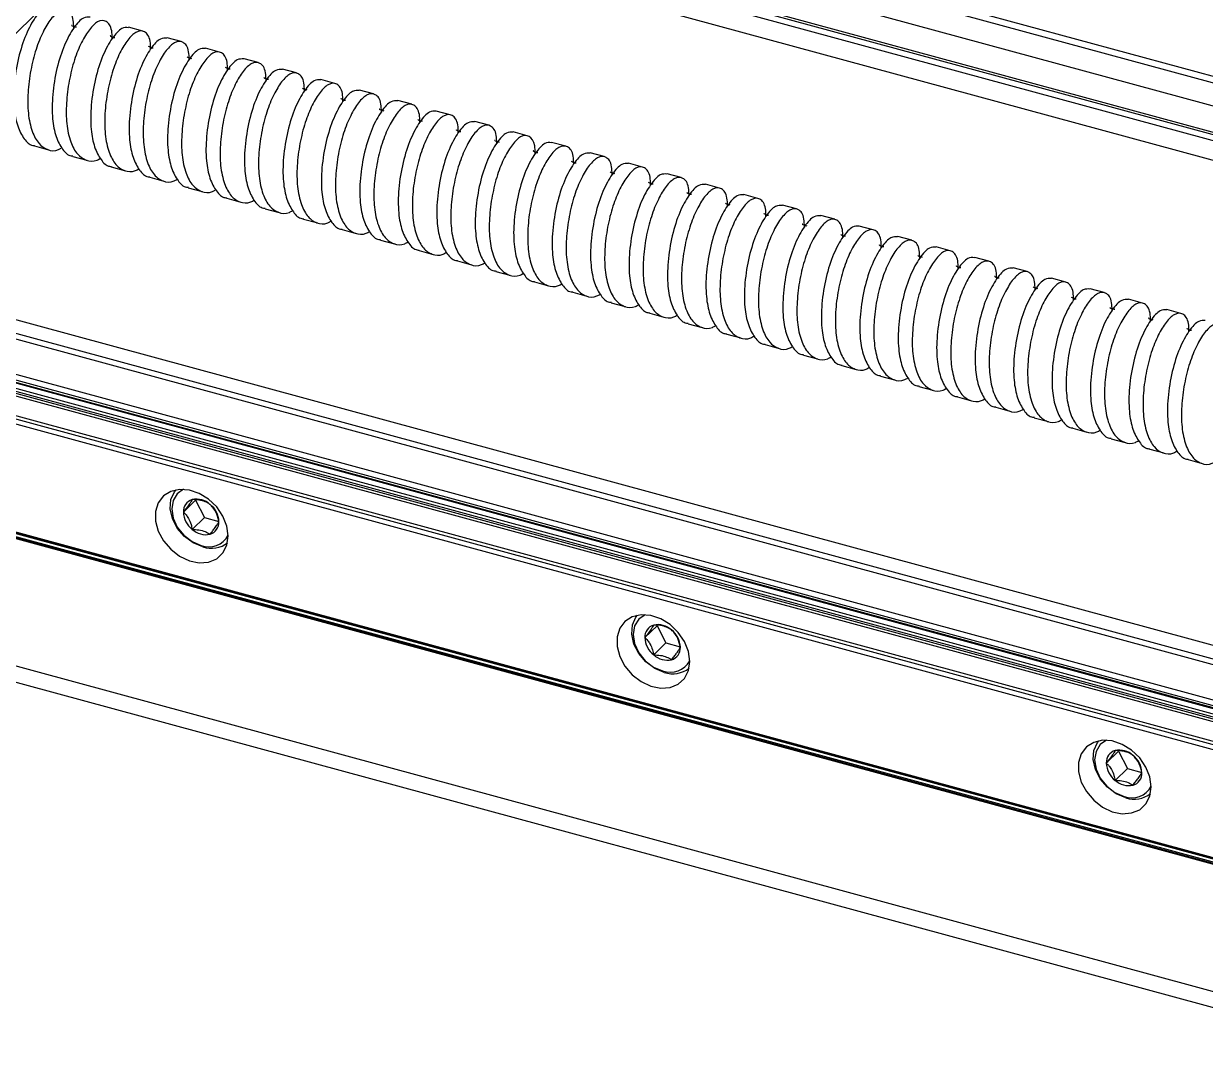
# Model space of a CAD drawing. Header units: millimetres. Extents: x 0 to 3353, y 0 to 2591.
# Drawn here: x 1945.8 to 2081.7, y 2018.1 to 2137.6 of the extents above; entities that cross this region are included whole.
import ezdxf

# ---------------------------------------------------------------- set-up
doc = ezdxf.new("R2010")
doc.units = ezdxf.units.MM
doc.header["$LTSCALE"] = 12

msp = doc.modelspace()

# ---------------------------------------------------------------- linework, layer by layer
at = {"color": 8, "linetype": 'Continuous', "lineweight": 25}
for p, q in [((2570.66, 1998.88), (1956.22, 2165.88)), ((2567.94, 1996.22), (1956.22, 2162.48)), ((2565.29, 1993.64), (1956.22, 2159.17)), ((2564.74, 1993.1), (1956.22, 2158.49)), ((2562.93, 1991.33), (1956.22, 2156.23)), ((2557.02, 1935.63), (1940.95, 2103.07)), ((2557.79, 1934.76), (1940.95, 2102.4)), ((2599.81, 1918.29), (1936.76, 2098.49)), ((2599.81, 1918.63), (1939.37, 2098.12)), ((2599.81, 1919.29), (1939.7, 2098.69)), ((2599.81, 1916.79), (1935.96, 2097.21)), ((2599.81, 1917.34), (1936.1, 2097.72)), ((2599.81, 1917.67), (1936.27, 2098.01)), ((2599.81, 1900.64), (1935.96, 2081.06)), ((2599.81, 1900.45), (1936.1, 2080.83))]:
    msp.add_line(p, q, dxfattribs=at)
at = {"color": 7, "linetype": 'Continuous', "lineweight": 25}
for p, q in [((1956.22, 2165.16), (2570.09, 1998.33)), ((2565.51, 1993.86), (1956.22, 2159.45)), ((1949.11, 2140.58), (1931.61, 2123.5)), ((1959.53, 2136.74), (1957.91, 2137.18)), ((1963.95, 2135.54), (1962.33, 2135.98)), ((1968.37, 2134.34), (1966.75, 2134.78)), ((1972.79, 2133.13), (1971.18, 2133.57)), ((1977.21, 2131.93), (1975.6, 2132.37)), ((1981.64, 2130.73), (1980.02, 2131.17)), ((1986.06, 2129.53), (1984.44, 2129.97)), ((1990.48, 2128.33), (1988.86, 2128.77)), ((1994.9, 2127.13), (1993.29, 2127.56)), ((1999.32, 2125.92), (1997.71, 2126.36)), ((2003.75, 2124.72), (2002.13, 2125.16)), ((2008.17, 2123.52), (2006.55, 2123.96)), ((1947.08, 2123.54), (1948.69, 2123.1)), ((2012.59, 2122.32), (2010.97, 2122.76)), ((1951.5, 2122.34), (1953.12, 2121.9)), ((2017.01, 2121.12), (2015.4, 2121.56)), ((1955.92, 2121.14), (1957.54, 2120.7)), ((1960.35, 2119.94), (1961.96, 2119.5)), ((2021.43, 2119.91), (2019.82, 2120.35)), ((1964.77, 2118.73), (1966.38, 2118.3)), ((2025.86, 2118.71), (2024.24, 2119.15)), ((1969.19, 2117.53), (1970.8, 2117.09)), ((2030.28, 2117.51), (2028.66, 2117.95)), ((1973.61, 2116.33), (1975.23, 2115.89)), ((2034.7, 2116.31), (2033.08, 2116.75)), ((1978.03, 2115.13), (1979.65, 2114.69)), ((2039.12, 2115.11), (2037.51, 2115.55)), ((1982.46, 2113.93), (1984.07, 2113.49)), ((2043.54, 2113.91), (2041.93, 2114.34)), ((2047.97, 2112.7), (2046.35, 2113.14)), ((1986.88, 2112.73), (1988.49, 2112.29)), ((2052.39, 2111.5), (2050.77, 2111.94)), ((1991.3, 2111.52), (1992.91, 2111.08)), ((2056.81, 2110.3), (2055.2, 2110.74)), ((1995.72, 2110.32), (1997.34, 2109.88)), ((2000.15, 2109.12), (2001.76, 2108.68)), ((2061.23, 2109.1), (2059.62, 2109.54)), ((2004.57, 2107.92), (2006.18, 2107.48)), ((2065.66, 2107.9), (2064.04, 2108.34)), ((2008.99, 2106.72), (2010.6, 2106.28)), ((2070.08, 2106.69), (2068.46, 2107.13)), ((2013.41, 2105.51), (2015.02, 2105.08)), ((2074.5, 2105.49), (2072.88, 2105.93)), ((2556.1, 1937.43), (1940.95, 2104.62)), ((2017.83, 2104.31), (2019.45, 2103.87)), ((2078.92, 2104.29), (2077.31, 2104.73)), ((2022.26, 2103.11), (2023.87, 2102.67)), ((2026.68, 2101.91), (2028.29, 2101.47)), ((2031.1, 2100.71), (2032.71, 2100.27)), ((2035.52, 2099.51), (2037.14, 2099.07)), ((2599.81, 1918.38), (1936.89, 2098.55)), ((2039.94, 2098.3), (2041.56, 2097.86)), ((2599.81, 1917.11), (1936.03, 2097.51)), ((2044.37, 2097.1), (2045.98, 2096.66)), ((2048.79, 2095.9), (2050.4, 2095.46)), ((2599.81, 1913.57), (1934.88, 2094.29)), ((2599.81, 1914.15), (1935.05, 2094.81)), ((2599.81, 1914.53), (1935.22, 2095.15)), ((2053.21, 2094.7), (2054.82, 2094.26)), ((2057.63, 2093.5), (2059.25, 2093.06)), ((2062.05, 2092.29), (2063.67, 2091.86)), ((2066.48, 2091.09), (2068.09, 2090.65)), ((2070.9, 2089.89), (2072.51, 2089.45)), ((2075.32, 2088.69), (2076.93, 2088.25)), ((2079.74, 2087.49), (2081.36, 2087.05)), ((2599.81, 1901.17), (1934.88, 2081.88)), ((1965.6, 2082.82), (1964.2, 2081.46)), ((1965.6, 2082.82), (1966.63, 2080.83)), ((2599.81, 1901.06), (1934.97, 2081.75)), ((1935.13, 2081.67), (2599.81, 1901.02)), ((2599.81, 1900.5), (1936.03, 2080.9)), ((1936.14, 2080.81), (2599.81, 1900.44)), ((1966.63, 2080.83), (1965.22, 2079.46)), ((1966.63, 2080.83), (1968.28, 2080.38)), ((2018.67, 2068.4), (2017.27, 2067.03)), ((2018.67, 2068.4), (2019.69, 2066.41)), ((1932.36, 2067.19), (2235.15, 1984.9)), ((1930.87, 2065.74), (2233.67, 1983.45)), ((2019.69, 2066.41), (2018.29, 2065.04)), ((2019.69, 2066.41), (2021.35, 2065.96)), ((2071.73, 2053.98), (2070.33, 2052.61)), ((2071.73, 2053.98), (2072.76, 2051.99)), ((2072.76, 2051.99), (2071.36, 2050.62)), ((2072.76, 2051.99), (2074.41, 2051.54))]:
    msp.add_line(p, q, dxfattribs=at)
at = {"color": 7, "linetype": 'Continuous', "lineweight": 25, "flags": 128}
for points in [[(1969.37, 2078.71), (1969.22, 2079.85), (1968.76, 2080.99), (1968.04, 2082.05), (1967.11, 2082.94), (1966.03, 2083.61), (1964.89, 2083.99), (1963.77, 2084.07), (1962.75, 2083.84), (1961.91, 2083.31), (1961.32, 2082.52), (1961.01, 2081.54), (1961.01, 2080.43), (1961.32, 2079.28), (1961.91, 2078.17), (1962.75, 2077.18), (1963.77, 2076.4), (1964.89, 2075.87), (1966.03, 2075.63), (1967.11, 2075.71), (1968.04, 2076.1), (1968.76, 2076.76), (1969.22, 2077.65), (1969.37, 2078.71)], [(1966.44, 2077.45), (1965.34, 2077.91), (1964.33, 2078.66), (1963.51, 2079.62), (1962.95, 2080.71), (1962.7, 2081.84), (1962.78, 2082.9), (1963.19, 2083.8), (1963.36, 2084.02)], [(1964.22, 2084.08), (1963.51, 2083.57), (1963.03, 2082.79), (1962.86, 2081.82), (1963.03, 2080.76), (1963.51, 2079.72), (1964.26, 2078.79), (1965.2, 2078.07), (1966.25, 2077.62)], [(2022.44, 2064.29), (2022.28, 2065.43), (2021.83, 2066.57), (2021.11, 2067.63), (2020.17, 2068.52), (2019.09, 2069.18), (2017.95, 2069.57), (2016.83, 2069.65), (2015.82, 2069.42), (2014.98, 2068.89), (2014.38, 2068.1), (2014.08, 2067.12), (2014.08, 2066.01), (2014.38, 2064.86), (2014.98, 2063.75), (2015.82, 2062.76), (2016.83, 2061.98), (2017.95, 2061.45), (2019.09, 2061.21), (2020.17, 2061.29), (2021.11, 2061.68), (2021.83, 2062.34), (2022.28, 2063.23), (2022.44, 2064.29)], [(2019.51, 2063.03), (2018.4, 2063.49), (2017.39, 2064.24), (2016.57, 2065.2), (2016.01, 2066.29), (2015.76, 2067.42), (2015.85, 2068.48), (2016.25, 2069.38), (2016.43, 2069.6)], [(2017.29, 2069.65), (2016.57, 2069.15), (2016.09, 2068.37), (2015.93, 2067.4), (2016.09, 2066.34), (2016.57, 2065.29), (2017.32, 2064.37), (2018.27, 2063.64), (2019.31, 2063.2)], [(2075.5, 2049.87), (2075.35, 2051.01), (2074.89, 2052.15), (2074.17, 2053.2), (2073.24, 2054.1), (2072.16, 2054.76), (2071.02, 2055.15), (2069.9, 2055.23), (2068.88, 2054.99), (2068.04, 2054.46), (2067.45, 2053.68), (2067.14, 2052.69), (2067.14, 2051.59), (2067.45, 2050.43), (2068.04, 2049.32), (2068.88, 2048.34), (2069.9, 2047.55), (2071.02, 2047.02), (2072.16, 2046.79), (2073.24, 2046.87), (2074.17, 2047.25), (2074.89, 2047.92), (2075.35, 2048.81), (2075.5, 2049.87)], [(2072.57, 2048.61), (2071.47, 2049.07), (2070.46, 2049.82), (2069.64, 2050.78), (2069.08, 2051.87), (2068.83, 2053), (2068.91, 2054.06), (2069.32, 2054.96), (2069.49, 2055.17)], [(2070.35, 2055.23), (2069.64, 2054.73), (2069.16, 2053.94), (2068.99, 2052.98), (2069.16, 2051.92), (2069.64, 2050.87), (2070.39, 2049.94), (2071.33, 2049.22), (2072.38, 2048.78)]]:
    msp.add_lwpolyline(points, dxfattribs=at)
at = {"color": 7, "linetype": 'Continuous', "lineweight": 25}
for centre, radius, start, end in [((1965.63, 2081.52), 1.43, 106.4011, 182.7899), ((1965.71, 2080.64), 2.3, 47.4605, 102.1305), ((1965.6, 2080.22), 2.7, 2.6127, 51.6756), ((1966.9, 2081.58), 2.7, 182.6127, 231.6756), ((1966.78, 2081.16), 2.3, 227.4605, 282.1305), ((1966.86, 2080.28), 1.43, 286.4011, 2.7899), ((1967.13, 2080.01), 2.55, 249.6404, 331.6199), ((1967.41, 2080.36), 3.07, 251.7031, 307.9246), ((2018.69, 2067.1), 1.43, 106.4011, 182.7899), ((2018.77, 2066.22), 2.3, 47.4605, 102.1305), ((2019.96, 2067.16), 2.7, 182.6127, 231.6756), ((2018.66, 2065.8), 2.7, 2.6127, 51.6756), ((2019.93, 2065.85), 1.43, 286.4011, 2.7899), ((2019.85, 2066.74), 2.3, 227.4605, 282.1305), ((2020.2, 2065.59), 2.55, 249.6404, 331.6199), ((2020.47, 2065.94), 3.07, 251.7031, 307.9247), ((2071.76, 2052.68), 1.43, 106.4011, 182.7899), ((2071.84, 2051.79), 2.3, 47.4605, 102.1305), ((2071.73, 2051.38), 2.7, 2.6127, 51.6756), ((2073.03, 2052.73), 2.7, 182.6127, 231.6756), ((2072.91, 2052.32), 2.3, 227.4605, 282.1305), ((2073, 2051.43), 1.43, 286.4011, 2.7899), ((2073.26, 2051.16), 2.55, 249.6404, 331.62), ((2073.54, 2051.52), 3.07, 251.7031, 307.9246)]:
    msp.add_arc(centre, radius, start, end, dxfattribs=at)
for points, knots in [([(1949.06, 2139.55), (1948.81, 2139.56), (1948.24, 2139.59), (1947.18, 2138.45), (1946.06, 2136.42), (1945.18, 2133.69), (1944.69, 2130.66), (1944.66, 2127.92), (1945.09, 2125.75), (1945.86, 2124.32), (1946.55, 2123.61), (1947.02, 2123.6), (1947.09, 2123.59)], [0, 0, 0, 0, 0.093841, 0.213971, 0.329235, 0.448644, 0.570029, 0.687166, 0.78724, 0.887128, 0.982994, 1, 1, 1, 1]), ([(1951.6, 2137.1), (1951.59, 2137.41), (1951.56, 2138.43), (1950.93, 2139.21), (1950, 2139.2), (1948.99, 2138.24), (1948.04, 2136.71), (1947.22, 2134.67), (1946.61, 2132.24), (1946.29, 2129.67), (1946.31, 2127.22), (1946.76, 2125.17), (1947.55, 2123.72), (1948.58, 2123.04), (1949.5, 2122.91), (1950.06, 2123.23), (1950.16, 2123.29)], [0, 0, 0, 0, 0.040291, 0.132561, 0.226536, 0.302637, 0.375951, 0.449865, 0.526076, 0.604298, 0.6806, 0.760119, 0.835596, 0.908148, 0.983315, 1, 1, 1, 1]), ([(1953.48, 2138.34), (1953.23, 2138.36), (1952.66, 2138.39), (1951.61, 2137.25), (1950.48, 2135.21), (1949.6, 2132.49), (1949.12, 2129.46), (1949.08, 2126.72), (1949.51, 2124.54), (1950.28, 2123.12), (1950.97, 2122.41), (1951.44, 2122.39), (1951.51, 2122.39)], [0, 0, 0, 0, 0.093841, 0.213971, 0.329235, 0.448644, 0.570029, 0.687166, 0.78724, 0.887128, 0.982994, 1, 1, 1, 1]), ([(1956.02, 2135.9), (1956.01, 2136.21), (1955.98, 2137.23), (1955.35, 2138.01), (1954.42, 2138), (1953.41, 2137.03), (1952.47, 2135.51), (1951.64, 2133.47), (1951.03, 2131.04), (1950.71, 2128.47), (1950.73, 2126.02), (1951.18, 2123.97), (1951.97, 2122.52), (1953, 2121.84), (1953.95, 2121.71), (1954.53, 2122.05), (1954.66, 2122.13)], [0, 0, 0, 0, 0.040128, 0.132022, 0.225615, 0.301407, 0.374422, 0.448036, 0.523937, 0.60184, 0.677832, 0.757028, 0.832198, 0.904455, 0.979316, 1, 1, 1, 1]), ([(1951.9, 2137.18), (1951.85, 2137.19), (1951.76, 2137.2), (1951.45, 2137.29), (1951.35, 2137.43), (1951.36, 2137.39), (1951.36, 2137.39)], [0, 0, 0, 0, 0.4092145, 0.7217878, 0.9627653, 1, 1, 1, 1]), ([(1957.9, 2137.14), (1957.65, 2137.16), (1957.09, 2137.18), (1956.03, 2136.05), (1954.9, 2134.01), (1954.03, 2131.29), (1953.54, 2128.26), (1953.51, 2125.52), (1953.94, 2123.34), (1954.7, 2121.92), (1955.39, 2121.2), (1955.86, 2121.19), (1955.94, 2121.19)], [0, 0, 0, 0, 0.093841, 0.213971, 0.329235, 0.448644, 0.570029, 0.687166, 0.78724, 0.887128, 0.982994, 1, 1, 1, 1]), ([(1960.44, 2134.7), (1960.43, 2135.01), (1960.4, 2136.03), (1959.77, 2136.81), (1958.84, 2136.8), (1957.83, 2135.83), (1956.89, 2134.31), (1956.06, 2132.27), (1955.45, 2129.84), (1955.13, 2127.27), (1955.15, 2124.81), (1955.6, 2122.77), (1956.39, 2121.32), (1957.42, 2120.64), (1958.37, 2120.51), (1958.96, 2120.85), (1959.08, 2120.92)], [0, 0, 0, 0, 0.040128, 0.132022, 0.225615, 0.301407, 0.374422, 0.448036, 0.523937, 0.60184, 0.677832, 0.757028, 0.832198, 0.904455, 0.979316, 1, 1, 1, 1]), ([(1956.32, 2135.97), (1956.27, 2135.98), (1956.18, 2136), (1955.88, 2136.09), (1955.77, 2136.23), (1955.78, 2136.19), (1955.78, 2136.19)], [0, 0, 0, 0, 0.4092145, 0.7217878, 0.9627653, 1, 1, 1, 1]), ([(1962.32, 2135.94), (1962.08, 2135.95), (1961.51, 2135.98), (1960.45, 2134.85), (1959.32, 2132.81), (1958.45, 2130.09), (1957.96, 2127.05), (1957.93, 2124.31), (1958.36, 2122.14), (1959.12, 2120.72), (1959.81, 2120), (1960.29, 2119.99), (1960.36, 2119.99)], [0, 0, 0, 0, 0.093841, 0.213971, 0.329235, 0.448644, 0.570029, 0.687166, 0.78724, 0.887128, 0.982994, 1, 1, 1, 1]), ([(1964.87, 2133.49), (1964.86, 2133.8), (1964.83, 2134.83), (1964.2, 2135.61), (1963.26, 2135.6), (1962.26, 2134.63), (1961.31, 2133.11), (1960.48, 2131.07), (1959.87, 2128.64), (1959.55, 2126.07), (1959.58, 2123.61), (1960.02, 2121.57), (1960.81, 2120.12), (1961.85, 2119.43), (1962.79, 2119.31), (1963.38, 2119.65), (1963.5, 2119.72)], [0, 0, 0, 0, 0.040128, 0.132022, 0.225615, 0.301407, 0.374422, 0.448036, 0.523937, 0.60184, 0.677832, 0.757028, 0.832198, 0.904455, 0.979316, 1, 1, 1, 1]), ([(1960.74, 2134.77), (1960.69, 2134.78), (1960.61, 2134.8), (1960.3, 2134.89), (1960.19, 2135.02), (1960.2, 2134.99), (1960.21, 2134.98)], [0, 0, 0, 0, 0.4092145, 0.7217878, 0.9627653, 1, 1, 1, 1]), ([(1966.75, 2134.74), (1966.5, 2134.75), (1965.93, 2134.78), (1964.87, 2133.64), (1963.75, 2131.61), (1962.87, 2128.88), (1962.38, 2125.85), (1962.35, 2123.11), (1962.78, 2120.94), (1963.55, 2119.52), (1964.23, 2118.8), (1964.71, 2118.79), (1964.78, 2118.79)], [0, 0, 0, 0, 0.093841, 0.213971, 0.329235, 0.448644, 0.570029, 0.687166, 0.78724, 0.887128, 0.982994, 1, 1, 1, 1]), ([(1969.29, 2132.29), (1969.28, 2132.6), (1969.25, 2133.62), (1968.62, 2134.4), (1967.69, 2134.4), (1966.68, 2133.43), (1965.73, 2131.9), (1964.9, 2129.86), (1964.29, 2127.43), (1963.97, 2124.87), (1964, 2122.41), (1964.44, 2120.36), (1965.24, 2118.92), (1966.27, 2118.24), (1967.19, 2118.1), (1967.75, 2118.42), (1967.85, 2118.48)], [0, 0, 0, 0, 0.040291, 0.132561, 0.226536, 0.302637, 0.375951, 0.449865, 0.526076, 0.604298, 0.6806, 0.760119, 0.835596, 0.908148, 0.983315, 1, 1, 1, 1]), ([(1965.17, 2133.57), (1965.12, 2133.58), (1965.03, 2133.6), (1964.72, 2133.69), (1964.61, 2133.82), (1964.63, 2133.79), (1964.63, 2133.78)], [0, 0, 0, 0, 0.409214, 0.721788, 0.962765, 1, 1, 1, 1]), ([(1971.17, 2133.54), (1970.92, 2133.55), (1970.35, 2133.58), (1969.29, 2132.44), (1968.17, 2130.41), (1967.29, 2127.68), (1966.8, 2124.65), (1966.77, 2121.91), (1967.2, 2119.74), (1967.97, 2118.32), (1968.66, 2117.6), (1969.13, 2117.59), (1969.2, 2117.59)], [0, 0, 0, 0, 0.0938408, 0.2139712, 0.3292351, 0.4486444, 0.5700291, 0.6871661, 0.7872396, 0.8871278, 0.9829939, 1, 1, 1, 1]), ([(1973.71, 2131.09), (1973.7, 2131.4), (1973.67, 2132.42), (1973.04, 2133.2), (1972.11, 2133.19), (1971.1, 2132.23), (1970.15, 2130.7), (1969.33, 2128.66), (1968.72, 2126.23), (1968.4, 2123.66), (1968.42, 2121.21), (1968.87, 2119.16), (1969.66, 2117.72), (1970.69, 2117.03), (1971.63, 2116.9), (1972.22, 2117.25), (1972.35, 2117.32)], [0, 0, 0, 0, 0.040128, 0.132022, 0.225615, 0.301407, 0.374422, 0.448036, 0.523937, 0.60184, 0.677832, 0.757028, 0.832198, 0.904455, 0.979316, 1, 1, 1, 1]), ([(1969.59, 2132.37), (1969.54, 2132.38), (1969.45, 2132.39), (1969.14, 2132.49), (1969.04, 2132.62), (1969.05, 2132.58), (1969.05, 2132.58)], [0, 0, 0, 0, 0.409214, 0.721788, 0.962765, 1, 1, 1, 1]), ([(1975.59, 2132.34), (1975.34, 2132.35), (1974.78, 2132.38), (1973.72, 2131.24), (1972.59, 2129.21), (1971.72, 2126.48), (1971.23, 2123.45), (1971.19, 2120.71), (1971.62, 2118.53), (1972.39, 2117.11), (1973.08, 2116.4), (1973.55, 2116.39), (1973.62, 2116.38)], [0, 0, 0, 0, 0.0938408, 0.2139712, 0.3292351, 0.4486444, 0.5700291, 0.6871661, 0.7872396, 0.8871278, 0.9829939, 1, 1, 1, 1]), ([(1978.13, 2129.89), (1978.12, 2130.2), (1978.09, 2131.22), (1977.46, 2132), (1976.53, 2131.99), (1975.52, 2131.03), (1974.58, 2129.5), (1973.75, 2127.46), (1973.14, 2125.03), (1972.82, 2122.46), (1972.84, 2120.01), (1973.29, 2117.96), (1974.08, 2116.51), (1975.11, 2115.83), (1976.06, 2115.7), (1976.64, 2116.04), (1976.77, 2116.12)], [0, 0, 0, 0, 0.040128, 0.132022, 0.225615, 0.301407, 0.374422, 0.448036, 0.523937, 0.60184, 0.677832, 0.757028, 0.832198, 0.904455, 0.979316, 1, 1, 1, 1]), ([(1974.01, 2131.17), (1973.96, 2131.18), (1973.87, 2131.19), (1973.56, 2131.28), (1973.46, 2131.42), (1973.47, 2131.38), (1973.47, 2131.38)], [0, 0, 0, 0, 0.4092145, 0.7217878, 0.9627653, 1, 1, 1, 1]), ([(1980.01, 2131.13), (1979.76, 2131.15), (1979.2, 2131.18), (1978.14, 2130.04), (1977.01, 2128), (1976.14, 2125.28), (1975.65, 2122.25), (1975.62, 2119.51), (1976.05, 2117.33), (1976.81, 2115.91), (1977.5, 2115.19), (1977.98, 2115.18), (1978.05, 2115.18)], [0, 0, 0, 0, 0.093841, 0.213971, 0.329235, 0.448644, 0.570029, 0.687166, 0.78724, 0.887128, 0.982994, 1, 1, 1, 1]), ([(1982.55, 2128.69), (1982.54, 2129), (1982.51, 2130.02), (1981.88, 2130.8), (1980.95, 2130.79), (1979.94, 2129.82), (1979, 2128.3), (1978.17, 2126.26), (1977.56, 2123.83), (1977.24, 2121.26), (1977.26, 2118.8), (1977.71, 2116.76), (1978.5, 2115.31), (1979.54, 2114.63), (1980.45, 2114.49), (1981.02, 2114.82), (1981.12, 2114.88)], [0, 0, 0, 0, 0.040291, 0.132561, 0.226536, 0.302637, 0.375951, 0.449865, 0.526076, 0.604298, 0.6806, 0.760119, 0.835596, 0.908148, 0.983315, 1, 1, 1, 1]), ([(1978.43, 2129.97), (1978.38, 2129.97), (1978.29, 2129.99), (1977.99, 2130.08), (1977.88, 2130.22), (1977.89, 2130.18), (1977.89, 2130.18)], [0, 0, 0, 0, 0.409214, 0.721788, 0.962765, 1, 1, 1, 1]), ([(1984.43, 2129.93), (1984.19, 2129.94), (1983.62, 2129.97), (1982.56, 2128.84), (1981.44, 2126.8), (1980.56, 2124.08), (1980.07, 2121.05), (1980.04, 2118.31), (1980.47, 2116.13), (1981.23, 2114.71), (1981.92, 2113.99), (1982.4, 2113.98), (1982.47, 2113.98)], [0, 0, 0, 0, 0.093841, 0.213971, 0.329235, 0.448644, 0.570029, 0.687166, 0.78724, 0.887128, 0.982994, 1, 1, 1, 1]), ([(1986.98, 2127.48), (1986.97, 2127.79), (1986.94, 2128.82), (1986.31, 2129.6), (1985.37, 2129.59), (1984.37, 2128.62), (1983.42, 2127.1), (1982.59, 2125.06), (1981.98, 2122.63), (1981.66, 2120.06), (1981.69, 2117.6), (1982.13, 2115.56), (1982.92, 2114.11), (1983.96, 2113.43), (1984.9, 2113.3), (1985.49, 2113.64), (1985.61, 2113.71)], [0, 0, 0, 0, 0.040128, 0.132022, 0.225615, 0.301407, 0.374422, 0.448036, 0.523937, 0.60184, 0.677832, 0.757028, 0.832198, 0.904455, 0.979316, 1, 1, 1, 1]), ([(1982.86, 2128.76), (1982.81, 2128.77), (1982.72, 2128.79), (1982.41, 2128.88), (1982.3, 2129.01), (1982.31, 2128.98), (1982.32, 2128.97)], [0, 0, 0, 0, 0.409214, 0.721788, 0.962765, 1, 1, 1, 1]), ([(1988.86, 2128.73), (1988.61, 2128.74), (1988.04, 2128.77), (1986.98, 2127.64), (1985.86, 2125.6), (1984.98, 2122.88), (1984.49, 2119.84), (1984.46, 2117.1), (1984.89, 2114.93), (1985.66, 2113.51), (1986.34, 2112.79), (1986.82, 2112.78), (1986.89, 2112.78)], [0, 0, 0, 0, 0.0938408, 0.2139712, 0.3292351, 0.4486444, 0.5700291, 0.6871661, 0.7872396, 0.8871278, 0.9829939, 1, 1, 1, 1]), ([(1991.4, 2126.28), (1991.39, 2126.59), (1991.36, 2127.61), (1990.73, 2128.39), (1989.8, 2128.39), (1988.79, 2127.42), (1987.84, 2125.9), (1987.01, 2123.85), (1986.4, 2121.43), (1986.08, 2118.86), (1986.11, 2116.4), (1986.55, 2114.36), (1987.35, 2112.91), (1988.38, 2112.22), (1989.32, 2112.1), (1989.91, 2112.44), (1990.04, 2112.51)], [0, 0, 0, 0, 0.040128, 0.132022, 0.225615, 0.301407, 0.374422, 0.448036, 0.523937, 0.60184, 0.677832, 0.757028, 0.832198, 0.904455, 0.979316, 1, 1, 1, 1]), ([(1987.28, 2127.56), (1987.23, 2127.57), (1987.14, 2127.59), (1986.83, 2127.68), (1986.72, 2127.81), (1986.74, 2127.78), (1986.74, 2127.77)], [0, 0, 0, 0, 0.409214, 0.721788, 0.962765, 1, 1, 1, 1]), ([(1993.28, 2127.53), (1993.03, 2127.54), (1992.46, 2127.57), (1991.41, 2126.43), (1990.28, 2124.4), (1989.4, 2121.67), (1988.91, 2118.64), (1988.88, 2115.9), (1989.31, 2113.73), (1990.08, 2112.31), (1990.77, 2111.59), (1991.24, 2111.58), (1991.31, 2111.58)], [0, 0, 0, 0, 0.093841, 0.213971, 0.329235, 0.448644, 0.570029, 0.687166, 0.78724, 0.887128, 0.982994, 1, 1, 1, 1]), ([(1995.82, 2125.08), (1995.81, 2125.39), (1995.78, 2126.41), (1995.15, 2127.19), (1994.22, 2127.19), (1993.21, 2126.22), (1992.27, 2124.69), (1991.44, 2122.65), (1990.83, 2120.22), (1990.51, 2117.66), (1990.53, 2115.2), (1990.98, 2113.15), (1991.77, 2111.71), (1992.8, 2111.02), (1993.74, 2110.89), (1994.33, 2111.24), (1994.46, 2111.31)], [0, 0, 0, 0, 0.040128, 0.132022, 0.225615, 0.301407, 0.374422, 0.448036, 0.523937, 0.60184, 0.677832, 0.757028, 0.832198, 0.904455, 0.979316, 1, 1, 1, 1]), ([(1991.7, 2126.36), (1991.65, 2126.37), (1991.56, 2126.39), (1991.25, 2126.48), (1991.15, 2126.61), (1991.16, 2126.58), (1991.16, 2126.57)], [0, 0, 0, 0, 0.409214, 0.721788, 0.962765, 1, 1, 1, 1]), ([(1997.7, 2126.33), (1997.45, 2126.34), (1996.89, 2126.37), (1995.83, 2125.23), (1994.7, 2123.2), (1993.83, 2120.47), (1993.34, 2117.44), (1993.31, 2114.7), (1993.73, 2112.53), (1994.5, 2111.1), (1995.19, 2110.39), (1995.66, 2110.38), (1995.74, 2110.37)], [0, 0, 0, 0, 0.093841, 0.213971, 0.329235, 0.448644, 0.570029, 0.687166, 0.78724, 0.887128, 0.982994, 1, 1, 1, 1]), ([(2000.24, 2123.88), (2000.23, 2124.19), (2000.2, 2125.21), (1999.57, 2125.99), (1998.64, 2125.98), (1997.63, 2125.02), (1996.69, 2123.49), (1995.86, 2121.45), (1995.25, 2119.02), (1994.93, 2116.45), (1994.95, 2114), (1995.4, 2111.95), (1996.19, 2110.51), (1997.22, 2109.82), (1998.17, 2109.69), (1998.75, 2110.03), (1998.88, 2110.11)], [0, 0, 0, 0, 0.040128, 0.132022, 0.225615, 0.301407, 0.374422, 0.448036, 0.523937, 0.60184, 0.677832, 0.757028, 0.832198, 0.904455, 0.979316, 1, 1, 1, 1]), ([(1996.12, 2125.16), (1996.07, 2125.17), (1995.98, 2125.18), (1995.67, 2125.27), (1995.57, 2125.41), (1995.58, 2125.37), (1995.58, 2125.37)], [0, 0, 0, 0, 0.4092145, 0.7217878, 0.9627653, 1, 1, 1, 1]), ([(2002.12, 2125.12), (2001.87, 2125.14), (2001.31, 2125.17), (2000.25, 2124.03), (1999.12, 2121.99), (1998.25, 2119.27), (1997.76, 2116.24), (1997.73, 2113.5), (1998.16, 2111.32), (1998.92, 2109.9), (1999.61, 2109.18), (2000.09, 2109.17), (2000.16, 2109.17)], [0, 0, 0, 0, 0.093841, 0.213971, 0.329235, 0.448644, 0.570029, 0.687166, 0.78724, 0.887128, 0.982994, 1, 1, 1, 1]), ([(2004.66, 2122.68), (2004.65, 2122.99), (2004.62, 2124.01), (2004, 2124.79), (2003.06, 2124.78), (2002.05, 2123.81), (2001.11, 2122.29), (2000.28, 2120.25), (1999.67, 2117.82), (1999.35, 2115.25), (1999.37, 2112.8), (1999.82, 2110.75), (2000.61, 2109.3), (2001.65, 2108.62), (2002.59, 2108.49), (2003.18, 2108.83), (2003.3, 2108.91)], [0, 0, 0, 0, 0.040128, 0.132022, 0.225615, 0.301407, 0.374422, 0.448036, 0.523937, 0.60184, 0.677832, 0.757028, 0.832198, 0.904455, 0.979316, 1, 1, 1, 1]), ([(2000.54, 2123.96), (2000.49, 2123.97), (2000.41, 2123.98), (2000.1, 2124.07), (1999.99, 2124.21), (2000, 2124.17), (2000, 2124.17)], [0, 0, 0, 0, 0.409214, 0.721788, 0.962765, 1, 1, 1, 1]), ([(2006.54, 2123.92), (2006.3, 2123.94), (2005.73, 2123.96), (2004.67, 2122.83), (2003.55, 2120.79), (2002.67, 2118.07), (2002.18, 2115.04), (2002.15, 2112.3), (2002.58, 2110.12), (2003.34, 2108.7), (2004.03, 2107.98), (2004.51, 2107.97), (2004.58, 2107.97)], [0, 0, 0, 0, 0.093841, 0.213971, 0.329235, 0.448644, 0.570029, 0.687166, 0.78724, 0.887128, 0.982994, 1, 1, 1, 1]), ([(2009.09, 2121.48), (2009.08, 2121.79), (2009.05, 2122.81), (2008.42, 2123.59), (2007.48, 2123.58), (2006.48, 2122.61), (2005.53, 2121.09), (2004.7, 2119.05), (2004.09, 2116.62), (2003.77, 2114.05), (2003.8, 2111.59), (2004.24, 2109.55), (2005.03, 2108.1), (2006.07, 2107.42), (2007.01, 2107.29), (2007.6, 2107.63), (2007.73, 2107.7)], [0, 0, 0, 0, 0.040128, 0.132022, 0.225615, 0.301407, 0.374422, 0.448036, 0.523937, 0.60184, 0.677832, 0.757028, 0.832198, 0.904455, 0.979316, 1, 1, 1, 1]), ([(2004.97, 2122.75), (2004.92, 2122.76), (2004.83, 2122.78), (2004.52, 2122.87), (2004.41, 2123.01), (2004.43, 2122.97), (2004.43, 2122.96)], [0, 0, 0, 0, 0.409214, 0.721788, 0.962765, 1, 1, 1, 1]), ([(2010.97, 2122.72), (2010.72, 2122.73), (2010.15, 2122.76), (2009.09, 2121.63), (2007.97, 2119.59), (2007.09, 2116.87), (2006.6, 2113.83), (2006.57, 2111.09), (2007, 2108.92), (2007.77, 2107.5), (2008.45, 2106.78), (2008.93, 2106.77), (2009, 2106.77)], [0, 0, 0, 0, 0.093841, 0.213971, 0.329235, 0.448644, 0.570029, 0.687166, 0.78724, 0.887128, 0.982994, 1, 1, 1, 1]), ([(2013.51, 2120.27), (2013.5, 2120.58), (2013.47, 2121.61), (2012.84, 2122.39), (2011.91, 2122.38), (2010.9, 2121.41), (2009.95, 2119.89), (2009.12, 2117.85), (2008.52, 2115.42), (2008.19, 2112.85), (2008.22, 2110.39), (2008.66, 2108.35), (2009.46, 2106.9), (2010.49, 2106.21), (2011.43, 2106.09), (2012.02, 2106.43), (2012.15, 2106.5)], [0, 0, 0, 0, 0.040128, 0.132022, 0.225615, 0.301407, 0.374422, 0.448036, 0.523937, 0.60184, 0.677832, 0.757028, 0.832198, 0.904455, 0.979316, 1, 1, 1, 1]), ([(2009.39, 2121.55), (2009.34, 2121.56), (2009.25, 2121.58), (2008.94, 2121.67), (2008.83, 2121.8), (2008.85, 2121.77), (2008.85, 2121.76)], [0, 0, 0, 0, 0.4092145, 0.7217878, 0.9627653, 1, 1, 1, 1]), ([(2015.39, 2121.52), (2015.14, 2121.53), (2014.57, 2121.56), (2013.52, 2120.42), (2012.39, 2118.39), (2011.51, 2115.66), (2011.02, 2112.63), (2010.99, 2109.89), (2011.42, 2107.72), (2012.19, 2106.3), (2012.88, 2105.58), (2013.35, 2105.57), (2013.42, 2105.57)], [0, 0, 0, 0, 0.093841, 0.213971, 0.329235, 0.448644, 0.570029, 0.687166, 0.78724, 0.887128, 0.982994, 1, 1, 1, 1]), ([(2017.93, 2119.07), (2017.92, 2119.38), (2017.89, 2120.4), (2017.26, 2121.18), (2016.33, 2121.18), (2015.32, 2120.21), (2014.38, 2118.68), (2013.55, 2116.64), (2012.94, 2114.21), (2012.62, 2111.65), (2012.64, 2109.19), (2013.09, 2107.14), (2013.88, 2105.7), (2014.91, 2105.01), (2015.86, 2104.89), (2016.44, 2105.23), (2016.57, 2105.3)], [0, 0, 0, 0, 0.040128, 0.132022, 0.225615, 0.301407, 0.374422, 0.448036, 0.523937, 0.60184, 0.677832, 0.757028, 0.832198, 0.904455, 0.979316, 1, 1, 1, 1]), ([(2013.81, 2120.35), (2013.76, 2120.36), (2013.67, 2120.38), (2013.36, 2120.47), (2013.26, 2120.6), (2013.27, 2120.57), (2013.27, 2120.56)], [0, 0, 0, 0, 0.409214, 0.721788, 0.962765, 1, 1, 1, 1]), ([(2019.81, 2120.32), (2019.56, 2120.33), (2019, 2120.36), (2017.94, 2119.22), (2016.81, 2117.19), (2015.94, 2114.46), (2015.45, 2111.43), (2015.42, 2108.69), (2015.84, 2106.52), (2016.61, 2105.09), (2017.3, 2104.38), (2017.77, 2104.37), (2017.85, 2104.37)], [0, 0, 0, 0, 0.093841, 0.213971, 0.329235, 0.448644, 0.570029, 0.687166, 0.78724, 0.887128, 0.982994, 1, 1, 1, 1]), ([(2022.35, 2117.87), (2022.34, 2118.18), (2022.31, 2119.2), (2021.68, 2119.98), (2020.75, 2119.97), (2019.74, 2119.01), (2018.8, 2117.48), (2017.97, 2115.44), (2017.36, 2113.01), (2017.04, 2110.44), (2017.06, 2107.99), (2017.51, 2105.94), (2018.3, 2104.5), (2019.33, 2103.81), (2020.28, 2103.68), (2020.86, 2104.03), (2020.99, 2104.1)], [0, 0, 0, 0, 0.040128, 0.132022, 0.225615, 0.301407, 0.374422, 0.448036, 0.523937, 0.60184, 0.677832, 0.757028, 0.832198, 0.904455, 0.979316, 1, 1, 1, 1]), ([(2018.23, 2119.15), (2018.18, 2119.16), (2018.09, 2119.17), (2017.78, 2119.27), (2017.68, 2119.4), (2017.69, 2119.36), (2017.69, 2119.36)], [0, 0, 0, 0, 0.409214, 0.721788, 0.962765, 1, 1, 1, 1]), ([(2024.23, 2119.12), (2023.98, 2119.13), (2023.42, 2119.16), (2022.36, 2118.02), (2021.23, 2115.99), (2020.36, 2113.26), (2019.87, 2110.23), (2019.84, 2107.49), (2020.27, 2105.31), (2021.03, 2103.89), (2021.72, 2103.18), (2022.2, 2103.17), (2022.27, 2103.16)], [0, 0, 0, 0, 0.093841, 0.213971, 0.329235, 0.448644, 0.570029, 0.687166, 0.78724, 0.887128, 0.982994, 1, 1, 1, 1]), ([(2026.77, 2116.67), (2026.77, 2116.98), (2026.73, 2118), (2026.11, 2118.78), (2025.17, 2118.77), (2024.16, 2117.81), (2023.22, 2116.28), (2022.39, 2114.24), (2021.78, 2111.81), (2021.46, 2109.24), (2021.48, 2106.79), (2021.93, 2104.74), (2022.72, 2103.29), (2023.76, 2102.61), (2024.7, 2102.48), (2025.29, 2102.82), (2025.41, 2102.9)], [0, 0, 0, 0, 0.040128, 0.132022, 0.225615, 0.301407, 0.374422, 0.448036, 0.523937, 0.60184, 0.677832, 0.757028, 0.832198, 0.904455, 0.979316, 1, 1, 1, 1]), ([(2022.65, 2117.95), (2022.6, 2117.96), (2022.52, 2117.97), (2022.21, 2118.06), (2022.1, 2118.2), (2022.11, 2118.16), (2022.12, 2118.16)], [0, 0, 0, 0, 0.409214, 0.721788, 0.962765, 1, 1, 1, 1]), ([(2028.65, 2117.91), (2028.41, 2117.93), (2027.84, 2117.96), (2026.78, 2116.82), (2025.66, 2114.78), (2024.78, 2112.06), (2024.29, 2109.03), (2024.26, 2106.29), (2024.69, 2104.11), (2025.45, 2102.69), (2026.14, 2101.97), (2026.62, 2101.96), (2026.69, 2101.96)], [0, 0, 0, 0, 0.093841, 0.213971, 0.329235, 0.448644, 0.570029, 0.687166, 0.78724, 0.887128, 0.982994, 1, 1, 1, 1]), ([(2031.2, 2115.47), (2031.19, 2115.78), (2031.16, 2116.8), (2030.53, 2117.58), (2029.59, 2117.57), (2028.59, 2116.6), (2027.64, 2115.08), (2026.81, 2113.04), (2026.2, 2110.61), (2025.88, 2108.04), (2025.91, 2105.58), (2026.35, 2103.54), (2027.14, 2102.09), (2028.18, 2101.41), (2029.12, 2101.28), (2029.71, 2101.62), (2029.84, 2101.7)], [0, 0, 0, 0, 0.040128, 0.132022, 0.225615, 0.301407, 0.374422, 0.448036, 0.523937, 0.60184, 0.677832, 0.757028, 0.832198, 0.904455, 0.979316, 1, 1, 1, 1]), ([(2027.08, 2116.75), (2027.03, 2116.75), (2026.94, 2116.77), (2026.63, 2116.86), (2026.52, 2117), (2026.54, 2116.96), (2026.54, 2116.96)], [0, 0, 0, 0, 0.409214, 0.721788, 0.962765, 1, 1, 1, 1]), ([(2033.08, 2116.71), (2032.83, 2116.72), (2032.26, 2116.75), (2031.2, 2115.62), (2030.08, 2113.58), (2029.2, 2110.86), (2028.71, 2107.83), (2028.68, 2105.09), (2029.11, 2102.91), (2029.88, 2101.49), (2030.57, 2100.77), (2031.04, 2100.76), (2031.11, 2100.76)], [0, 0, 0, 0, 0.093841, 0.213971, 0.329235, 0.448644, 0.570029, 0.687166, 0.78724, 0.887128, 0.982994, 1, 1, 1, 1]), ([(2035.62, 2114.26), (2035.61, 2114.57), (2035.58, 2115.6), (2034.95, 2116.38), (2034.02, 2116.37), (2033.01, 2115.4), (2032.06, 2113.88), (2031.24, 2111.84), (2030.63, 2109.41), (2030.3, 2106.84), (2030.33, 2104.38), (2030.78, 2102.34), (2031.57, 2100.89), (2032.6, 2100.2), (2033.54, 2100.08), (2034.13, 2100.42), (2034.26, 2100.49)], [0, 0, 0, 0, 0.040128, 0.132022, 0.225615, 0.301407, 0.374422, 0.448036, 0.523937, 0.60184, 0.677832, 0.757028, 0.832198, 0.904455, 0.979316, 1, 1, 1, 1]), ([(2031.5, 2115.54), (2031.45, 2115.55), (2031.36, 2115.57), (2031.05, 2115.66), (2030.94, 2115.79), (2030.96, 2115.76), (2030.96, 2115.75)], [0, 0, 0, 0, 0.409214, 0.721788, 0.962765, 1, 1, 1, 1]), ([(2037.5, 2115.51), (2037.25, 2115.52), (2036.68, 2115.55), (2035.63, 2114.42), (2034.5, 2112.38), (2033.62, 2109.66), (2033.14, 2106.62), (2033.1, 2103.88), (2033.53, 2101.71), (2034.3, 2100.29), (2034.99, 2099.57), (2035.46, 2099.56), (2035.53, 2099.56)], [0, 0, 0, 0, 0.093841, 0.213971, 0.329235, 0.448644, 0.570029, 0.687166, 0.78724, 0.887128, 0.982994, 1, 1, 1, 1]), ([(2040.04, 2113.06), (2040.03, 2113.37), (2040, 2114.39), (2039.37, 2115.17), (2038.44, 2115.17), (2037.43, 2114.2), (2036.49, 2112.68), (2035.66, 2110.63), (2035.05, 2108.21), (2034.73, 2105.64), (2034.75, 2103.18), (2035.2, 2101.14), (2035.99, 2099.69), (2037.02, 2099), (2037.97, 2098.88), (2038.55, 2099.22), (2038.68, 2099.29)], [0, 0, 0, 0, 0.040128, 0.132022, 0.225615, 0.301407, 0.374422, 0.448036, 0.523937, 0.60184, 0.677832, 0.757028, 0.832198, 0.904455, 0.979316, 1, 1, 1, 1]), ([(2035.92, 2114.34), (2035.87, 2114.35), (2035.78, 2114.37), (2035.47, 2114.46), (2035.37, 2114.59), (2035.38, 2114.56), (2035.38, 2114.55)], [0, 0, 0, 0, 0.409214, 0.721788, 0.962765, 1, 1, 1, 1]), ([(2041.92, 2114.31), (2041.67, 2114.32), (2041.11, 2114.35), (2040.05, 2113.21), (2038.92, 2111.18), (2038.05, 2108.45), (2037.56, 2105.42), (2037.53, 2102.68), (2037.96, 2100.51), (2038.72, 2099.09), (2039.41, 2098.37), (2039.88, 2098.36), (2039.96, 2098.36)], [0, 0, 0, 0, 0.093841, 0.213971, 0.329235, 0.448644, 0.570029, 0.687166, 0.78724, 0.887128, 0.982994, 1, 1, 1, 1]), ([(2044.46, 2111.86), (2044.45, 2112.17), (2044.42, 2113.19), (2043.79, 2113.97), (2042.86, 2113.97), (2041.85, 2113), (2040.91, 2111.47), (2040.08, 2109.43), (2039.47, 2107), (2039.15, 2104.44), (2039.17, 2101.98), (2039.62, 2099.93), (2040.41, 2098.49), (2041.44, 2097.8), (2042.39, 2097.67), (2042.97, 2098.02), (2043.1, 2098.09)], [0, 0, 0, 0, 0.040128, 0.132022, 0.225615, 0.301407, 0.374422, 0.448036, 0.523937, 0.60184, 0.677832, 0.757028, 0.832198, 0.904455, 0.979316, 1, 1, 1, 1]), ([(2040.34, 2113.14), (2040.29, 2113.15), (2040.2, 2113.17), (2039.89, 2113.26), (2039.79, 2113.39), (2039.8, 2113.36), (2039.8, 2113.35)], [0, 0, 0, 0, 0.409214, 0.721788, 0.962765, 1, 1, 1, 1]), ([(2046.34, 2113.11), (2046.09, 2113.12), (2045.53, 2113.15), (2044.47, 2112.01), (2043.34, 2109.98), (2042.47, 2107.25), (2041.98, 2104.22), (2041.95, 2101.48), (2042.38, 2099.3), (2043.14, 2097.88), (2043.83, 2097.17), (2044.31, 2097.16), (2044.38, 2097.15)], [0, 0, 0, 0, 0.093841, 0.213971, 0.329235, 0.448644, 0.570029, 0.687166, 0.78724, 0.887128, 0.982994, 1, 1, 1, 1]), ([(2048.88, 2110.66), (2048.88, 2110.97), (2048.85, 2111.99), (2048.22, 2112.77), (2047.28, 2112.76), (2046.28, 2111.8), (2045.33, 2110.27), (2044.5, 2108.23), (2043.89, 2105.8), (2043.57, 2103.23), (2043.59, 2100.78), (2044.04, 2098.73), (2044.83, 2097.29), (2045.87, 2096.6), (2046.81, 2096.47), (2047.4, 2096.81), (2047.52, 2096.89)], [0, 0, 0, 0, 0.040128, 0.132022, 0.225615, 0.301407, 0.374422, 0.448036, 0.523937, 0.60184, 0.677832, 0.757028, 0.832198, 0.904455, 0.979316, 1, 1, 1, 1]), ([(2044.76, 2111.94), (2044.71, 2111.95), (2044.63, 2111.96), (2044.32, 2112.05), (2044.21, 2112.19), (2044.22, 2112.15), (2044.23, 2112.15)], [0, 0, 0, 0, 0.409214, 0.721788, 0.962765, 1, 1, 1, 1]), ([(2050.77, 2111.9), (2050.52, 2111.92), (2049.95, 2111.95), (2048.89, 2110.81), (2047.77, 2108.77), (2046.89, 2106.05), (2046.4, 2103.02), (2046.37, 2100.28), (2046.8, 2098.1), (2047.57, 2096.68), (2048.25, 2095.96), (2048.73, 2095.95), (2048.8, 2095.95)], [0, 0, 0, 0, 0.0938408, 0.2139712, 0.3292351, 0.4486444, 0.5700291, 0.6871661, 0.7872396, 0.8871278, 0.9829939, 1, 1, 1, 1]), ([(2053.31, 2109.46), (2053.3, 2109.77), (2053.27, 2110.79), (2052.64, 2111.57), (2051.7, 2111.56), (2050.7, 2110.59), (2049.75, 2109.07), (2048.92, 2107.03), (2048.31, 2104.6), (2047.99, 2102.03), (2048.02, 2099.58), (2048.46, 2097.53), (2049.26, 2096.08), (2050.29, 2095.4), (2051.23, 2095.27), (2051.82, 2095.61), (2051.95, 2095.69)], [0, 0, 0, 0, 0.040128, 0.132022, 0.225615, 0.301407, 0.374422, 0.448036, 0.523937, 0.60184, 0.677832, 0.757028, 0.832198, 0.904455, 0.979316, 1, 1, 1, 1]), ([(2049.19, 2110.74), (2049.14, 2110.75), (2049.05, 2110.76), (2048.74, 2110.85), (2048.63, 2110.99), (2048.65, 2110.95), (2048.65, 2110.95)], [0, 0, 0, 0, 0.409214, 0.721788, 0.962765, 1, 1, 1, 1]), ([(2055.19, 2110.7), (2054.94, 2110.72), (2054.37, 2110.74), (2053.31, 2109.61), (2052.19, 2107.57), (2051.31, 2104.85), (2050.82, 2101.82), (2050.79, 2099.08), (2051.22, 2096.9), (2051.99, 2095.48), (2052.68, 2094.76), (2053.15, 2094.75), (2053.22, 2094.75)], [0, 0, 0, 0, 0.093841, 0.213971, 0.329235, 0.448644, 0.570029, 0.687166, 0.78724, 0.887128, 0.982994, 1, 1, 1, 1]), ([(2057.73, 2108.25), (2057.72, 2108.57), (2057.69, 2109.59), (2057.06, 2110.37), (2056.13, 2110.36), (2055.12, 2109.39), (2054.17, 2107.87), (2053.35, 2105.83), (2052.74, 2103.4), (2052.42, 2100.83), (2052.44, 2098.37), (2052.89, 2096.33), (2053.68, 2094.88), (2054.71, 2094.2), (2055.65, 2094.07), (2056.24, 2094.41), (2056.37, 2094.48)], [0, 0, 0, 0, 0.040128, 0.132022, 0.225615, 0.301407, 0.374422, 0.448036, 0.523937, 0.60184, 0.677832, 0.757028, 0.832198, 0.904455, 0.979316, 1, 1, 1, 1]), ([(2053.61, 2109.53), (2053.56, 2109.54), (2053.47, 2109.56), (2053.16, 2109.65), (2053.05, 2109.79), (2053.07, 2109.75), (2053.07, 2109.74)], [0, 0, 0, 0, 0.409214, 0.721788, 0.962765, 1, 1, 1, 1]), ([(2059.61, 2109.5), (2059.36, 2109.51), (2058.79, 2109.54), (2057.74, 2108.41), (2056.61, 2106.37), (2055.74, 2103.65), (2055.25, 2100.61), (2055.21, 2097.87), (2055.64, 2095.7), (2056.41, 2094.28), (2057.1, 2093.56), (2057.57, 2093.55), (2057.64, 2093.55)], [0, 0, 0, 0, 0.093841, 0.213971, 0.329235, 0.448644, 0.570029, 0.687166, 0.78724, 0.887128, 0.982994, 1, 1, 1, 1]), ([(2062.15, 2107.05), (2062.14, 2107.36), (2062.11, 2108.38), (2061.48, 2109.17), (2060.55, 2109.16), (2059.54, 2108.19), (2058.6, 2106.67), (2057.77, 2104.63), (2057.16, 2102.2), (2056.84, 2099.63), (2056.86, 2097.17), (2057.31, 2095.13), (2058.1, 2093.68), (2059.13, 2092.99), (2060.08, 2092.87), (2060.66, 2093.21), (2060.79, 2093.28)], [0, 0, 0, 0, 0.040128, 0.132022, 0.225615, 0.301407, 0.374422, 0.448036, 0.523937, 0.60184, 0.677832, 0.757028, 0.832198, 0.904455, 0.979316, 1, 1, 1, 1]), ([(2058.03, 2108.33), (2057.98, 2108.34), (2057.89, 2108.36), (2057.58, 2108.45), (2057.48, 2108.58), (2057.49, 2108.55), (2057.49, 2108.54)], [0, 0, 0, 0, 0.4092145, 0.7217878, 0.9627653, 1, 1, 1, 1]), ([(2064.03, 2108.3), (2063.78, 2108.31), (2063.22, 2108.34), (2062.16, 2107.2), (2061.03, 2105.17), (2060.16, 2102.44), (2059.67, 2099.41), (2059.64, 2096.67), (2060.07, 2094.5), (2060.83, 2093.08), (2061.52, 2092.36), (2062, 2092.35), (2062.07, 2092.35)], [0, 0, 0, 0, 0.0938408, 0.2139712, 0.3292351, 0.4486444, 0.5700291, 0.6871661, 0.7872396, 0.8871278, 0.9829939, 1, 1, 1, 1]), ([(2066.57, 2105.85), (2066.56, 2106.16), (2066.53, 2107.18), (2065.9, 2107.96), (2064.97, 2107.96), (2063.96, 2106.99), (2063.02, 2105.46), (2062.19, 2103.42), (2061.58, 2100.99), (2061.26, 2098.43), (2061.28, 2095.97), (2061.73, 2093.92), (2062.52, 2092.48), (2063.55, 2091.79), (2064.5, 2091.67), (2065.09, 2092.01), (2065.21, 2092.08)], [0, 0, 0, 0, 0.040128, 0.132022, 0.225615, 0.301407, 0.374422, 0.448036, 0.523937, 0.60184, 0.677832, 0.757028, 0.832198, 0.904455, 0.979316, 1, 1, 1, 1]), ([(2062.45, 2107.13), (2062.4, 2107.14), (2062.31, 2107.16), (2062.01, 2107.25), (2061.9, 2107.38), (2061.91, 2107.35), (2061.91, 2107.34)], [0, 0, 0, 0, 0.409214, 0.721788, 0.962765, 1, 1, 1, 1]), ([(2068.45, 2107.1), (2068.21, 2107.11), (2067.64, 2107.14), (2066.58, 2106), (2065.45, 2103.97), (2064.58, 2101.24), (2064.09, 2098.21), (2064.06, 2095.47), (2064.49, 2093.3), (2065.25, 2091.87), (2065.94, 2091.16), (2066.42, 2091.15), (2066.49, 2091.15)], [0, 0, 0, 0, 0.0938408, 0.2139712, 0.3292351, 0.4486444, 0.5700291, 0.6871661, 0.7872396, 0.8871278, 0.9829939, 1, 1, 1, 1]), ([(2071, 2104.65), (2070.99, 2104.96), (2070.96, 2105.98), (2070.33, 2106.76), (2069.39, 2106.75), (2068.39, 2105.79), (2067.44, 2104.26), (2066.61, 2102.22), (2066, 2099.79), (2065.68, 2097.22), (2065.71, 2094.77), (2066.15, 2092.72), (2066.94, 2091.28), (2067.98, 2090.59), (2068.92, 2090.46), (2069.51, 2090.81), (2069.63, 2090.88)], [0, 0, 0, 0, 0.040128, 0.132022, 0.225615, 0.301407, 0.374422, 0.448036, 0.523937, 0.60184, 0.677832, 0.757028, 0.832198, 0.904455, 0.979316, 1, 1, 1, 1]), ([(2066.87, 2105.93), (2066.82, 2105.94), (2066.74, 2105.95), (2066.43, 2106.05), (2066.32, 2106.18), (2066.33, 2106.14), (2066.34, 2106.14)], [0, 0, 0, 0, 0.409214, 0.721788, 0.962765, 1, 1, 1, 1]), ([(2072.88, 2105.9), (2072.63, 2105.91), (2072.06, 2105.94), (2071, 2104.8), (2069.88, 2102.77), (2069, 2100.04), (2068.51, 2097.01), (2068.48, 2094.27), (2068.91, 2092.09), (2069.68, 2090.67), (2070.36, 2089.96), (2070.84, 2089.95), (2070.91, 2089.94)], [0, 0, 0, 0, 0.093841, 0.213971, 0.329235, 0.448644, 0.570029, 0.687166, 0.78724, 0.887128, 0.982994, 1, 1, 1, 1]), ([(2075.42, 2103.45), (2075.41, 2103.76), (2075.38, 2104.78), (2074.75, 2105.56), (2073.82, 2105.55), (2072.81, 2104.59), (2071.86, 2103.06), (2071.03, 2101.02), (2070.42, 2098.59), (2070.1, 2096.02), (2070.13, 2093.57), (2070.57, 2091.52), (2071.37, 2090.07), (2072.4, 2089.39), (2073.34, 2089.26), (2073.93, 2089.6), (2074.06, 2089.68)], [0, 0, 0, 0, 0.040128, 0.132022, 0.225615, 0.301407, 0.374422, 0.448036, 0.523937, 0.60184, 0.677832, 0.757028, 0.832198, 0.904455, 0.979316, 1, 1, 1, 1]), ([(2071.3, 2104.73), (2071.25, 2104.74), (2071.16, 2104.75), (2070.85, 2104.84), (2070.74, 2104.98), (2070.76, 2104.94), (2070.76, 2104.94)], [0, 0, 0, 0, 0.409214, 0.721788, 0.962765, 1, 1, 1, 1]), ([(2077.3, 2104.69), (2077.05, 2104.71), (2076.48, 2104.74), (2075.43, 2103.6), (2074.3, 2101.56), (2073.42, 2098.84), (2072.93, 2095.81), (2072.9, 2093.07), (2073.33, 2090.89), (2074.1, 2089.47), (2074.79, 2088.75), (2075.26, 2088.74), (2075.33, 2088.74)], [0, 0, 0, 0, 0.093841, 0.213971, 0.329235, 0.448644, 0.570029, 0.687166, 0.78724, 0.887128, 0.982994, 1, 1, 1, 1]), ([(2079.84, 2102.25), (2079.83, 2102.56), (2079.8, 2103.58), (2079.17, 2104.36), (2078.24, 2104.35), (2077.23, 2103.38), (2076.29, 2101.86), (2075.46, 2099.82), (2074.85, 2097.39), (2074.53, 2094.82), (2074.55, 2092.36), (2075, 2090.32), (2075.79, 2088.87), (2076.82, 2088.19), (2077.76, 2088.06), (2078.35, 2088.4), (2078.48, 2088.48)], [0, 0, 0, 0, 0.040128, 0.132022, 0.225615, 0.301407, 0.374422, 0.448036, 0.523937, 0.60184, 0.677832, 0.757028, 0.832198, 0.904455, 0.979316, 1, 1, 1, 1]), ([(2075.72, 2103.53), (2075.67, 2103.53), (2075.58, 2103.55), (2075.27, 2103.64), (2075.17, 2103.78), (2075.18, 2103.74), (2075.18, 2103.74)], [0, 0, 0, 0, 0.409214, 0.721788, 0.962765, 1, 1, 1, 1]), ([(2081.72, 2103.49), (2081.47, 2103.5), (2080.91, 2103.53), (2079.85, 2102.4), (2078.72, 2100.36), (2077.85, 2097.64), (2077.36, 2094.61), (2077.33, 2091.87), (2077.75, 2089.69), (2078.52, 2088.27), (2079.21, 2087.55), (2079.68, 2087.54), (2079.76, 2087.54)], [0, 0, 0, 0, 0.0938408, 0.2139712, 0.3292351, 0.4486444, 0.5700291, 0.6871661, 0.7872396, 0.8871278, 0.9829939, 1, 1, 1, 1]), ([(2084.26, 2101.04), (2084.25, 2101.35), (2084.22, 2102.38), (2083.59, 2103.16), (2082.66, 2103.15), (2081.65, 2102.18), (2080.71, 2100.66), (2079.88, 2098.62), (2079.27, 2096.19), (2078.95, 2093.62), (2078.97, 2091.16), (2079.42, 2089.12), (2080.21, 2087.67), (2081.24, 2086.98), (2082.19, 2086.86), (2082.77, 2087.2), (2082.9, 2087.27)], [0, 0, 0, 0, 0.040128, 0.132022, 0.225615, 0.301407, 0.374422, 0.448036, 0.523937, 0.60184, 0.677832, 0.757028, 0.832198, 0.904455, 0.979316, 1, 1, 1, 1]), ([(2080.14, 2102.32), (2080.09, 2102.33), (2080, 2102.35), (2079.69, 2102.44), (2079.59, 2102.57), (2079.6, 2102.54), (2079.6, 2102.53)], [0, 0, 0, 0, 0.409214, 0.721788, 0.962765, 1, 1, 1, 1]), ([(1965.22, 2082.89), (1965.19, 2082.83), (1965.12, 2082.69), (1964.91, 2082.38), (1964.59, 2081.95), (1964.32, 2081.61), (1964.2, 2081.46)], [0, 0, 0, 0, 0.216453, 0.440306, 0.751896, 1, 1, 1, 1]), ([(1967.27, 2082.34), (1967.18, 2082.4), (1966.93, 2082.56), (1966.39, 2082.79), (1965.74, 2082.88), (1965.35, 2082.89), (1965.22, 2082.89)], [0, 0, 0, 0, 0.180942, 0.506293, 0.843975, 1, 1, 1, 1]), ([(1968.29, 2080.34), (1968.25, 2080.51), (1968.18, 2080.86), (1967.97, 2081.43), (1967.65, 2081.95), (1967.39, 2082.22), (1967.27, 2082.34)], [0, 0, 0, 0, 0.216453, 0.440306, 0.751896, 1, 1, 1, 1]), ([(1964.2, 2081.46), (1964.31, 2081.35), (1964.52, 2081.14), (1964.84, 2080.68), (1965.09, 2080.1), (1965.18, 2079.66), (1965.22, 2079.46)], [0, 0, 0, 0, 0.216453, 0.440306, 0.751896, 1, 1, 1, 1]), ([(1965.22, 2079.46), (1965.35, 2079.46), (1965.74, 2079.45), (1966.39, 2079.36), (1966.93, 2079.13), (1967.18, 2078.97), (1967.27, 2078.91)], [0, 0, 0, 0, 0.156025, 0.493707, 0.819058, 1, 1, 1, 1]), ([(1967.27, 2078.91), (1967.37, 2079.04), (1967.58, 2079.31), (1967.9, 2079.73), (1968.15, 2080.1), (1968.25, 2080.27), (1968.29, 2080.34)], [0, 0, 0, 0, 0.216453, 0.440306, 0.751896, 1, 1, 1, 1]), ([(2018.29, 2068.47), (2018.25, 2068.4), (2018.18, 2068.27), (2017.97, 2067.96), (2017.66, 2067.52), (2017.39, 2067.18), (2017.27, 2067.03)], [0, 0, 0, 0, 0.216453, 0.440306, 0.751896, 1, 1, 1, 1]), ([(2020.33, 2067.91), (2020.24, 2067.97), (2020, 2068.14), (2019.46, 2068.36), (2018.81, 2068.46), (2018.41, 2068.47), (2018.29, 2068.47)], [0, 0, 0, 0, 0.180942, 0.506293, 0.843975, 1, 1, 1, 1]), ([(2017.27, 2067.03), (2017.37, 2066.93), (2017.58, 2066.72), (2017.91, 2066.26), (2018.15, 2065.67), (2018.25, 2065.24), (2018.29, 2065.04)], [0, 0, 0, 0, 0.216453, 0.440306, 0.751896, 1, 1, 1, 1]), ([(2021.35, 2065.92), (2021.32, 2066.09), (2021.24, 2066.44), (2021.04, 2067.01), (2020.72, 2067.53), (2020.45, 2067.8), (2020.33, 2067.91)], [0, 0, 0, 0, 0.216453, 0.440306, 0.751896, 1, 1, 1, 1]), ([(2020.33, 2064.49), (2020.44, 2064.62), (2020.65, 2064.88), (2020.97, 2065.31), (2021.22, 2065.68), (2021.31, 2065.85), (2021.35, 2065.92)], [0, 0, 0, 0, 0.216453, 0.440306, 0.751896, 1, 1, 1, 1]), ([(2018.29, 2065.04), (2018.41, 2065.04), (2018.81, 2065.03), (2019.46, 2064.94), (2020, 2064.71), (2020.24, 2064.55), (2020.33, 2064.49)], [0, 0, 0, 0, 0.156025, 0.493707, 0.819058, 1, 1, 1, 1]), ([(2071.36, 2054.05), (2071.32, 2053.98), (2071.25, 2053.85), (2071.04, 2053.53), (2070.72, 2053.1), (2070.45, 2052.76), (2070.33, 2052.61)], [0, 0, 0, 0, 0.216453, 0.440306, 0.751896, 1, 1, 1, 1]), ([(2073.4, 2053.49), (2073.31, 2053.55), (2073.06, 2053.72), (2072.52, 2053.94), (2071.88, 2054.04), (2071.48, 2054.04), (2071.36, 2054.05)], [0, 0, 0, 0, 0.180942, 0.506293, 0.843975, 1, 1, 1, 1]), ([(2074.42, 2051.5), (2074.38, 2051.67), (2074.31, 2052.02), (2074.1, 2052.59), (2073.78, 2053.1), (2073.52, 2053.37), (2073.4, 2053.49)], [0, 0, 0, 0, 0.216453, 0.440306, 0.751896, 1, 1, 1, 1]), ([(2070.33, 2052.61), (2070.44, 2052.51), (2070.65, 2052.3), (2070.97, 2051.84), (2071.22, 2051.25), (2071.31, 2050.81), (2071.36, 2050.62)], [0, 0, 0, 0, 0.216453, 0.440306, 0.751896, 1, 1, 1, 1]), ([(2071.36, 2050.62), (2071.48, 2050.62), (2071.88, 2050.61), (2072.52, 2050.51), (2073.06, 2050.29), (2073.31, 2050.12), (2073.4, 2050.06)], [0, 0, 0, 0, 0.156025, 0.493707, 0.819058, 1, 1, 1, 1]), ([(2073.4, 2050.06), (2073.5, 2050.2), (2073.71, 2050.46), (2074.03, 2050.89), (2074.28, 2051.26), (2074.38, 2051.43), (2074.42, 2051.5)], [0, 0, 0, 0, 0.216453, 0.440306, 0.751896, 1, 1, 1, 1])]:
    msp.add_open_spline(points, degree=3, knots=knots, dxfattribs=at)

doc.saveas('drawing.dxf')
